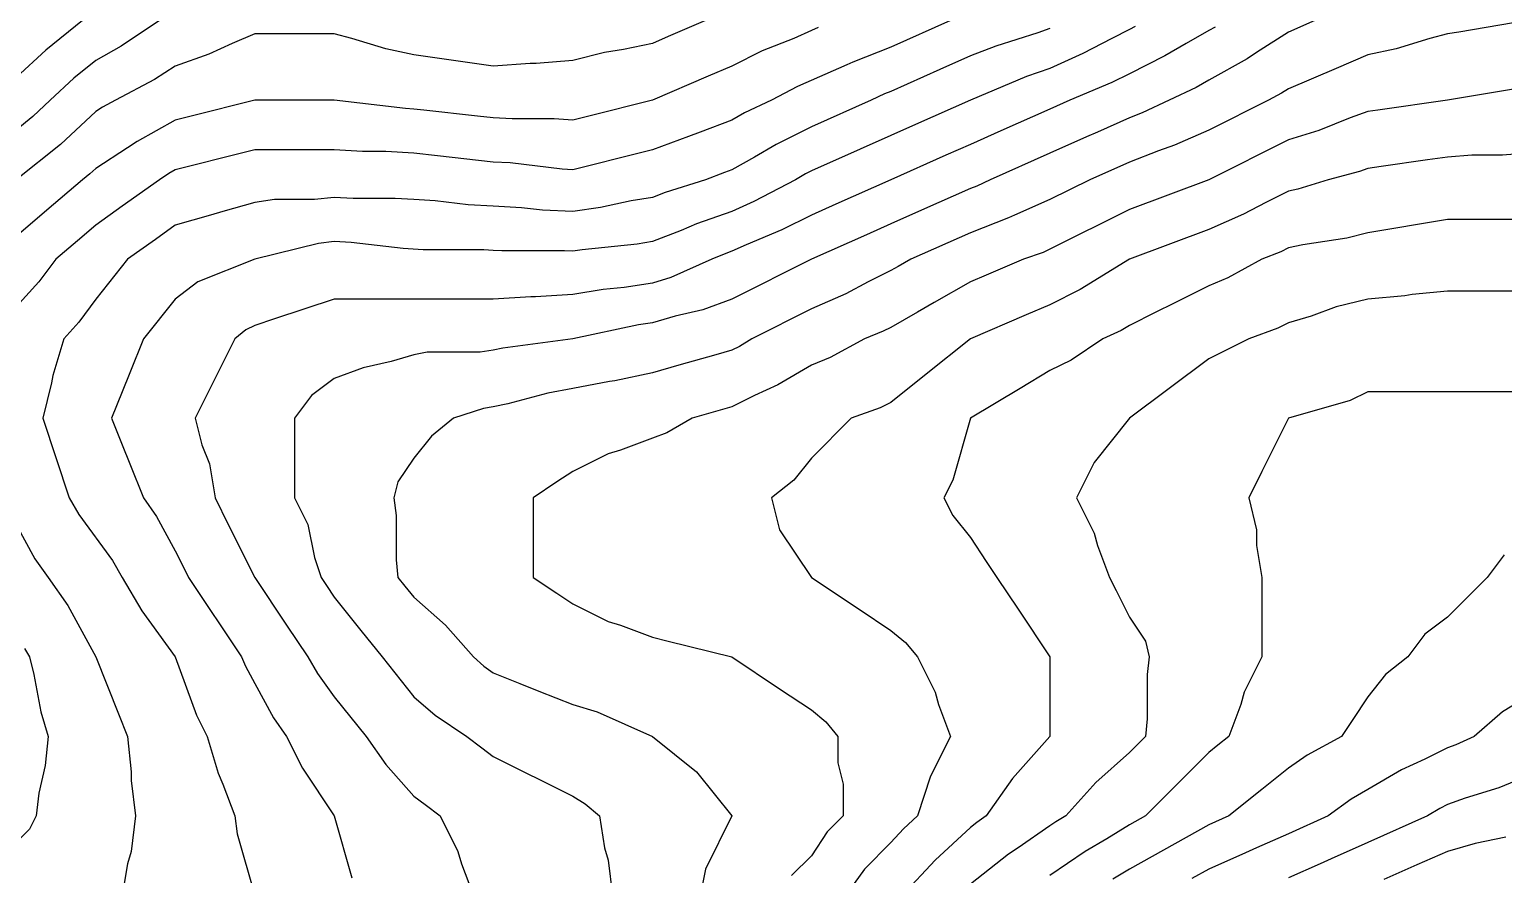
# Model space of a CAD drawing. Header units: inches. Extents: x 794995 to 811195, y 2485918 to 2508058.
# Drawn here: x 805230 to 805786, y 2499786 to 2500105 of the extents above; entities that cross this region are included whole.
import ezdxf

# ---------------------------------------------------------------- set-up
doc = ezdxf.new("R2010")
doc.units = ezdxf.units.IN
doc.header["$MEASUREMENT"] = 0
doc.layers.add('contour', color=7, linetype='Continuous')

msp = doc.modelspace()

# ---------------------------------------------------------------- linework, layer by layer
at = {"layer": 'contour'}
for points in [[(805577.66, 2500108.36), (805555.16, 2500098.36), (805540.76, 2500092.76), (805538.49, 2500091.7), (805519.94, 2500083.58), (805510.16, 2500078.36), (805499.96, 2500073.56), (805495.16, 2500070.86), (805483.16, 2500066.36), (805478.79, 2500064.72), (805465.16, 2500059.61), (805456.16, 2500057.36), (805440.16, 2500053.36), (805435.16, 2500052.11), (805431.16, 2500052.36), (805411.47, 2500054.68), (805405.16, 2500055.03), (805384.16, 2500057.36), (805375.16, 2500058.36), (805364.57, 2500058.95), (805355.75, 2500058.95), (805345.16, 2500059.61), (805315.16, 2500059.61), (805306.16, 2500057.36), (805290.16, 2500053.36), (805285.16, 2500052.11), (805282.76, 2500050.76), (805279.16, 2500048.36), (805265.16, 2500038.36), (805255.16, 2500031.22), (805248.24, 2500025.28), (805240.16, 2500018.36), (805233.73, 2500009.79), (805225.16, 2500000.36)], [(805485.16, 2500108.36), (805471.16, 2500102.36), (805465.16, 2500099.79), (805454.25, 2500097.45), (805447.16, 2500096.36), (805435.16, 2500093.36), (805421.31, 2500092.21), (805419.01, 2500092.21), (805405.16, 2500091.22), (805375.16, 2500095.5), (805364.57, 2500097.77), (805351.83, 2500101.69), (805345.16, 2500103.36), (805315.16, 2500103.36), (805306.59, 2500099.79), (805297.79, 2500095.73), (805285.16, 2500091.22), (805277.33, 2500086.19), (805262.66, 2500078.36), (805257.77, 2500075.75), (805255.16, 2500074.08), (805241.83, 2500061.7), (805225.16, 2500048.36)], [(805279.16, 2500108.36), (805264.76, 2500098.76), (805255.16, 2500093.36), (805246.88, 2500086.64), (805238.02, 2500078.36), (805231.37, 2500072.15), (805225.16, 2500067.11)], [(805250.16, 2500108.36), (805236.27, 2500097.25), (805225.16, 2500086.93)], [(805527.77, 2500105.75), (805525.16, 2500104.61), (805518.49, 2500101.69), (805506.59, 2500096.93), (805495.16, 2500091.22), (805486.16, 2500087.36), (805465.16, 2500078.36), (805441.16, 2500072.36), (805435.16, 2500070.86), (805428.1, 2500071.3), (805412.22, 2500071.3), (805405.16, 2500071.69), (805399.16, 2500072.36), (805378.91, 2500074.61), (805375.16, 2500075.03), (805372, 2500075.2), (805345.16, 2500078.36), (805315.16, 2500078.36), (805291.16, 2500072.36), (805285.16, 2500070.86), (805270.76, 2500062.76), (805267.16, 2500060.36), (805255.16, 2500052.65), (805252.94, 2500050.58), (805250.16, 2500048.36), (805236.7, 2500036.82), (805225.16, 2500026.93)], [(805615.16, 2500105.36), (805610.54, 2500103.75), (805594.76, 2500098.76), (805585.16, 2500095.03), (805573.62, 2500089.9), (805555.16, 2500081.69), (805552.76, 2500080.76), (805547.66, 2500078.36), (805525.16, 2500068.36), (805511.83, 2500061.7), (805503.73, 2500056.93), (805495.16, 2500052.11), (805492.43, 2500051.09), (805485.16, 2500048.36), (805469.96, 2500043.56), (805465.16, 2500041.69), (805457.16, 2500040.36), (805445.59, 2500037.93), (805435.16, 2500036.36), (805423.73, 2500036.93), (805415.75, 2500037.77), (805405.16, 2500038.36), (805395.69, 2500038.89), (805383.16, 2500040.36), (805375.16, 2500040.86), (805368.1, 2500041.3), (805352.22, 2500041.3), (805345.16, 2500041.69), (805337.66, 2500040.86), (805322.66, 2500040.86), (805315.16, 2500039.79), (805303.16, 2500036.36), (805298.49, 2500035.03), (805285.16, 2500031.22), (805277.66, 2500025.86), (805267.16, 2500018.36), (805255.16, 2500003.36), (805248.84, 2499994.68), (805243.16, 2499988.36), (805239.01, 2499974.51), (805238.49, 2499971.7), (805235.16, 2499958.36), (805245.16, 2499928.36), (805248.84, 2499922.05), (805261.47, 2499904.68), (805265.16, 2499898.36), (805272.53, 2499885.73), (805285.16, 2499868.36), (805293.16, 2499846.36), (805297.16, 2499838.36), (805301.31, 2499824.51), (805303.16, 2499820.36), (805307.66, 2499808.36), (805308.49, 2499801.69), (805315.16, 2499778.36)], [(805647.38, 2500106.14), (805645.16, 2500105.03), (805638.49, 2500101.69), (805627.57, 2500095.95), (805615.16, 2500090.36), (805606.27, 2500087.25), (805585.16, 2500078.36), (805564.39, 2500069.13), (805555.16, 2500065.03), (805543.62, 2500059.9), (805525.16, 2500051.69), (805522.94, 2500050.58), (805519.16, 2500048.36), (805503.44, 2500040.09), (805495.16, 2500036.36), (805481.83, 2500031.7), (805476.07, 2500029.27), (805465.16, 2500025.03), (805459.44, 2500024.08), (805438.69, 2500021.89), (805435.16, 2500021.36), (805432, 2500021.52), (805408.32, 2500021.52), (805405.16, 2500021.69), (805401.63, 2500021.89), (805378.69, 2500021.89), (805371.16, 2500022.36), (805351.47, 2500024.68), (805345.16, 2500025.03), (805339.16, 2500024.36), (805315.16, 2500018.36), (805293.73, 2500009.79), (805285.16, 2500003.36), (805273.16, 2499988.36), (805268.02, 2499975.5), (805265.16, 2499968.36), (805261.16, 2499958.36), (805265.16, 2499948.36), (805268.02, 2499941.22), (805273.16, 2499928.36), (805278.1, 2499921.3), (805285.16, 2499908.36), (805288.49, 2499901.69), (805290.16, 2499898.36), (805310.16, 2499868.36), (805311.63, 2499864.83), (805315.16, 2499858.36), (805322.22, 2499845.42), (805327.16, 2499838.36), (805333.16, 2499826.36), (805345.16, 2499808.36), (805351.83, 2499785.03)], [(805677.56, 2500105.96), (805675.16, 2500104.61), (805666.59, 2500099.79), (805658.49, 2500095.03), (805645.16, 2500088.36), (805638.49, 2500085.03), (805622.66, 2500078.36), (805615.16, 2500075.03), (805596.7, 2500066.82), (805585.16, 2500061.7), (805575.93, 2500057.59), (805555.16, 2500048.36), (805534.39, 2500039.13), (805525.16, 2500035.03), (805514.05, 2500029.47), (805500.61, 2500023.82), (805495.16, 2500021.36), (805492.94, 2500020.58), (805487.66, 2500018.36), (805472.08, 2500011.44), (805465.16, 2500009.36), (805454.57, 2500007.77), (805446.59, 2500006.93), (805435.16, 2500005.03), (805421.04, 2500004.24), (805419.28, 2500004.24), (805405.16, 2500003.36), (805345.16, 2500003.36), (805322.66, 2499995.86), (805315.16, 2499993.36), (805311.83, 2499991.69), (805307.66, 2499988.36), (805292.66, 2499958.36), (805295.16, 2499948.36), (805298.02, 2499941.22), (805300.16, 2499928.36), (805305.16, 2499918.36), (805315.16, 2499898.36), (805327.16, 2499880.36), (805335.16, 2499868.36), (805338.84, 2499862.05), (805345.16, 2499853.36), (805357.16, 2499838.36), (805364.57, 2499827.77), (805375.16, 2499815.86), (805379.45, 2499812.65), (805385.16, 2499808.36), (805391.83, 2499795.03), (805393.16, 2499790.36), (805397.66, 2499778.36)], [(805715.16, 2500108.36), (805705.16, 2500104.08), (805693.16, 2500096.36), (805689.56, 2500093.96), (805675.16, 2500085.86), (805670.36, 2500083.16), (805660.16, 2500078.36), (805649.96, 2500073.56), (805645.16, 2500071.69), (805633.16, 2500066.36), (805629.01, 2500064.51), (805615.16, 2500058.36), (805592.66, 2500048.36), (805587.56, 2500045.96), (805585.16, 2500045.03), (805566.7, 2500036.82), (805555.16, 2500031.7), (805545.93, 2500027.59), (805525.16, 2500018.36), (805495.16, 2500003.36), (805484.25, 2499999.27), (805473.73, 2499996.93), (805465.16, 2499994.36), (805459.94, 2499993.58), (805435.16, 2499988.36), (805408.69, 2499984.83), (805405.16, 2499984.08), (805400.16, 2499983.36), (805380.16, 2499983.36), (805375.16, 2499982.36), (805366.59, 2499979.79), (805356.07, 2499977.45), (805345.16, 2499973.36), (805336.59, 2499966.93), (805330.16, 2499958.36), (805330.16, 2499928.36), (805335.16, 2499918.36), (805337.66, 2499905.86), (805340.16, 2499898.36), (805342.16, 2499895.36), (805345.16, 2499890.86), (805355.16, 2499878.36), (805363.16, 2499868.36), (805375.16, 2499853.36), (805383.16, 2499846.36), (805395.16, 2499838.36), (805400.87, 2499834.08), (805405.16, 2499830.86), (805435.16, 2499815.86), (805439.77, 2499812.98), (805445.16, 2499808.36), (805447.16, 2499796.36), (805448.49, 2499791.7), (805450.16, 2499778.36)], [(805795.16, 2500108.36), (805769.45, 2500104.08), (805765.16, 2500103.36), (805758.49, 2500101.69), (805745.75, 2500097.77), (805735.16, 2500095.5), (805723.16, 2500090.36), (805705.16, 2500082.65), (805702.55, 2500080.97), (805697.66, 2500078.36), (805675.16, 2500067.11), (805662.12, 2500061.4), (805656.07, 2500059.27), (805645.16, 2500055.03), (805630.16, 2500048.36), (805615.16, 2500040.86), (805601.83, 2500035.03), (805599.56, 2500033.96), (805585.16, 2500028.36), (805562.66, 2500018.36), (805557.89, 2500015.63), (805555.16, 2500014.08), (805546.59, 2500009.79), (805538.2, 2500005.32), (805525.16, 2499999.61), (805502.66, 2499988.36), (805498.02, 2499985.5), (805495.16, 2499984.08), (805489.16, 2499982.36), (805475.16, 2499978.36), (805465.16, 2499975.5), (805451.04, 2499972.48), (805449.01, 2499972.21), (805435.16, 2499969.61), (805425.69, 2499967.84), (805410.61, 2499963.82), (805405.16, 2499962.65), (805401.41, 2499962.11), (805390.16, 2499958.36), (805381.83, 2499951.69), (805375.16, 2499943.36), (805369.16, 2499934.36), (805367.66, 2499928.36), (805368.49, 2499921.69), (805368.49, 2499905.03), (805369.16, 2499898.36), (805371.83, 2499895.03), (805375.16, 2499890.86), (805387.16, 2499880.36), (805397.66, 2499868.36), (805401.63, 2499864.83), (805405.16, 2499862.36), (805415.16, 2499858.36), (805422.3, 2499855.5), (805435.16, 2499850.36), (805444.39, 2499847.59), (805465.16, 2499838.36), (805481.83, 2499825.03), (805495.16, 2499808.36), (805485.16, 2499788.36), (805483.16, 2499778.36)], [(805790.87, 2500082.65), (805765.16, 2500078.36), (805738.91, 2500074.61), (805735.16, 2500074.08), (805728.49, 2500071.69), (805716.59, 2500066.93), (805705.16, 2500063.36), (805675.16, 2500048.36), (805645.16, 2500037.11), (805615.16, 2500022.11), (805612.55, 2500020.97), (805605.16, 2500018.36), (805591.16, 2500012.36), (805585.16, 2500009.79), (805571.52, 2500002), (805565.16, 2499998.36), (805555.16, 2499992.65), (805552.3, 2499991.22), (805545.16, 2499988.36), (805532.22, 2499981.3), (805525.16, 2499978.36), (805512.53, 2499970.99), (805503.73, 2499966.93), (805495.16, 2499962.65), (805480.16, 2499958.36), (805470.61, 2499952.91), (805465.16, 2499950.86), (805453.16, 2499946.36), (805448.49, 2499945.03), (805435.16, 2499938.36), (805429.16, 2499934.36), (805420.16, 2499928.36), (805420.16, 2499898.36), (805429.16, 2499892.36), (805435.16, 2499888.36), (805448.49, 2499881.7), (805453.16, 2499880.36), (805465.16, 2499875.86), (805471.16, 2499874.36), (805495.16, 2499868.36), (805513.16, 2499856.36), (805525.16, 2499848.36), (805530.61, 2499843.82), (805535.16, 2499838.36), (805535.16, 2499828.36), (805537.16, 2499820.36), (805537.16, 2499808.36), (805531.16, 2499802.36), (805525.16, 2499793.36), (805517.66, 2499785.86)], [(805795.16, 2500058.36), (805785.93, 2500057.59), (805774.39, 2500057.59), (805765.16, 2500056.93), (805757.66, 2500055.86), (805740.16, 2500053.36), (805735.16, 2500052.65), (805732, 2500051.52), (805720.16, 2500048.36), (805708.69, 2500044.83), (805705.16, 2500044.08), (805696.59, 2500039.79), (805688.2, 2500035.32), (805675.16, 2500029.61), (805645.16, 2500018.36), (805626.59, 2500006.93), (805615.16, 2500001.22), (805606.16, 2499997.36), (805585.16, 2499988.36), (805568.49, 2499975.03), (805555.16, 2499964.36), (805551.16, 2499962.36), (805540.16, 2499958.36), (805525.16, 2499943.36), (805518.49, 2499935.03), (805510.16, 2499928.36), (805513.16, 2499916.36), (805525.16, 2499898.36), (805543.16, 2499886.36), (805555.16, 2499878.36), (805560.61, 2499873.82), (805565.16, 2499868.36), (805571.83, 2499855.03), (805573.16, 2499850.36), (805577.66, 2499838.36), (805570.16, 2499823.36), (805565.16, 2499808.36), (805559.96, 2499803.56), (805555.16, 2499798.36), (805545.16, 2499788.36), (805538.02, 2499778.36)], [(805795.16, 2500033.36), (805765.16, 2500033.36), (805752.3, 2500031.22), (805747.16, 2500030.36), (805735.16, 2500028.36), (805727.16, 2500026.36), (805710.61, 2500023.82), (805705.16, 2500022.65), (805702.3, 2500021.22), (805695.16, 2500018.36), (805682.22, 2500011.3), (805675.16, 2500008.36), (805661.83, 2500001.7), (805655.16, 2499998.36), (805645.16, 2499993.36), (805642, 2499991.52), (805635.16, 2499988.36), (805623.16, 2499980.36), (805615.16, 2499976.36), (805603.91, 2499969.61), (805585.16, 2499958.36), (805578.49, 2499935.03), (805575.16, 2499928.36), (805578.49, 2499921.69), (805585.16, 2499913.36), (805591.16, 2499904.36), (805595.16, 2499898.36), (805603.16, 2499886.36), (805615.16, 2499868.36), (805615.16, 2499838.36), (805601.04, 2499822.48), (805591.16, 2499808.36), (805587.56, 2499805.96), (805585.16, 2499804.08), (805571.83, 2499791.7), (805559.45, 2499778.36)], [(805795.16, 2500006.36), (805765.16, 2500006.36), (805751.83, 2500005.03), (805749.01, 2500004.51), (805735.16, 2500003.36), (805723.16, 2500000.36), (805713.73, 2499996.93), (805705.16, 2499994.36), (805701.16, 2499992.36), (805690.16, 2499988.36), (805675.16, 2499980.86), (805645.16, 2499958.36), (805631.83, 2499941.7), (805625.16, 2499928.36), (805631.83, 2499915.03), (805633.16, 2499910.36), (805637.66, 2499898.36), (805640.16, 2499893.36), (805645.16, 2499883.36), (805651.16, 2499874.36), (805652.66, 2499868.36), (805651.83, 2499861.69), (805651.83, 2499845.03), (805651.16, 2499838.36), (805648.16, 2499835.36), (805645.16, 2499832.36), (805632.53, 2499820.99), (805621.16, 2499808.36), (805617.38, 2499806.14), (805615.16, 2499804.61), (805603.16, 2499796.36), (805599.56, 2499793.96), (805585.16, 2499782.65)], [(805795.16, 2499968.36), (805735.16, 2499968.36), (805728.49, 2499965.03), (805705.16, 2499958.36), (805695.16, 2499938.36), (805690.16, 2499928.36), (805693.16, 2499916.36), (805693.16, 2499910.36), (805695.16, 2499898.36), (805695.16, 2499868.36), (805688.49, 2499855.03), (805687.16, 2499850.36), (805682.66, 2499838.36), (805678.49, 2499835.03), (805675.16, 2499832.36), (805663.16, 2499820.36), (805651.16, 2499808.36), (805645.16, 2499805.03), (805636.59, 2499799.79), (805628.49, 2499795.03), (805615.16, 2499785.86)], [(805225.16, 2499918.36), (805232.22, 2499905.42), (805237.16, 2499898.36), (805244.57, 2499887.77), (805255.16, 2499868.36), (805263.73, 2499846.93), (805267.16, 2499838.36), (805268.49, 2499825.03), (805268.49, 2499821.7), (805270.16, 2499808.36), (805268.49, 2499795.03), (805267.16, 2499790.36), (805265.16, 2499778.36), (805261.83, 2499771.69), (805255.16, 2499763.36), (805240.16, 2499748.36), (805233.73, 2499739.79), (805225.16, 2499733.36)], [(805786.59, 2499906.93), (805780.16, 2499898.36), (805765.16, 2499883.36), (805756.59, 2499876.93), (805750.16, 2499868.36), (805741.83, 2499861.69), (805735.16, 2499853.36), (805729.16, 2499844.36), (805725.16, 2499838.36), (805712.22, 2499831.3), (805705.16, 2499826.36), (805695.16, 2499818.36), (805682.66, 2499808.36), (805675.16, 2499805.03), (805645.16, 2499788.36), (805638.95, 2499784.57)], [(805228.32, 2499871.52), (805230.16, 2499868.36), (805231.83, 2499861.69), (805234.39, 2499847.59), (805237.16, 2499838.36), (805236.07, 2499827.45), (805233.73, 2499816.93), (805232.66, 2499808.36), (805230.16, 2499803.36), (805225.16, 2499798.36)], [(805795.16, 2499853.36), (805785.93, 2499847.59), (805775.16, 2499838.36), (805768.32, 2499835.2), (805765.16, 2499834.08), (805756.59, 2499829.79), (805747.79, 2499825.73), (805735.16, 2499818.36), (805728.84, 2499814.68), (805720.16, 2499808.36), (805705.16, 2499801.69), (805693.16, 2499796.36), (805689.01, 2499794.51), (805675.16, 2499788.36), (805668.73, 2499784.79)], [(805795.16, 2499823.36), (805784.57, 2499818.95), (805771.83, 2499815.03), (805765.16, 2499812.65), (805762.3, 2499811.22), (805757.66, 2499808.36), (805735.16, 2499798.36), (805721.31, 2499792.21), (805717.16, 2499790.36), (805705.16, 2499785.03)], [(805787.16, 2499800.36), (805775.59, 2499797.93), (805765.16, 2499795.03), (805753.62, 2499789.9), (805741.16, 2499784.36)]]:
    msp.add_lwpolyline(points, dxfattribs=at)

doc.saveas('drawing.dxf')
